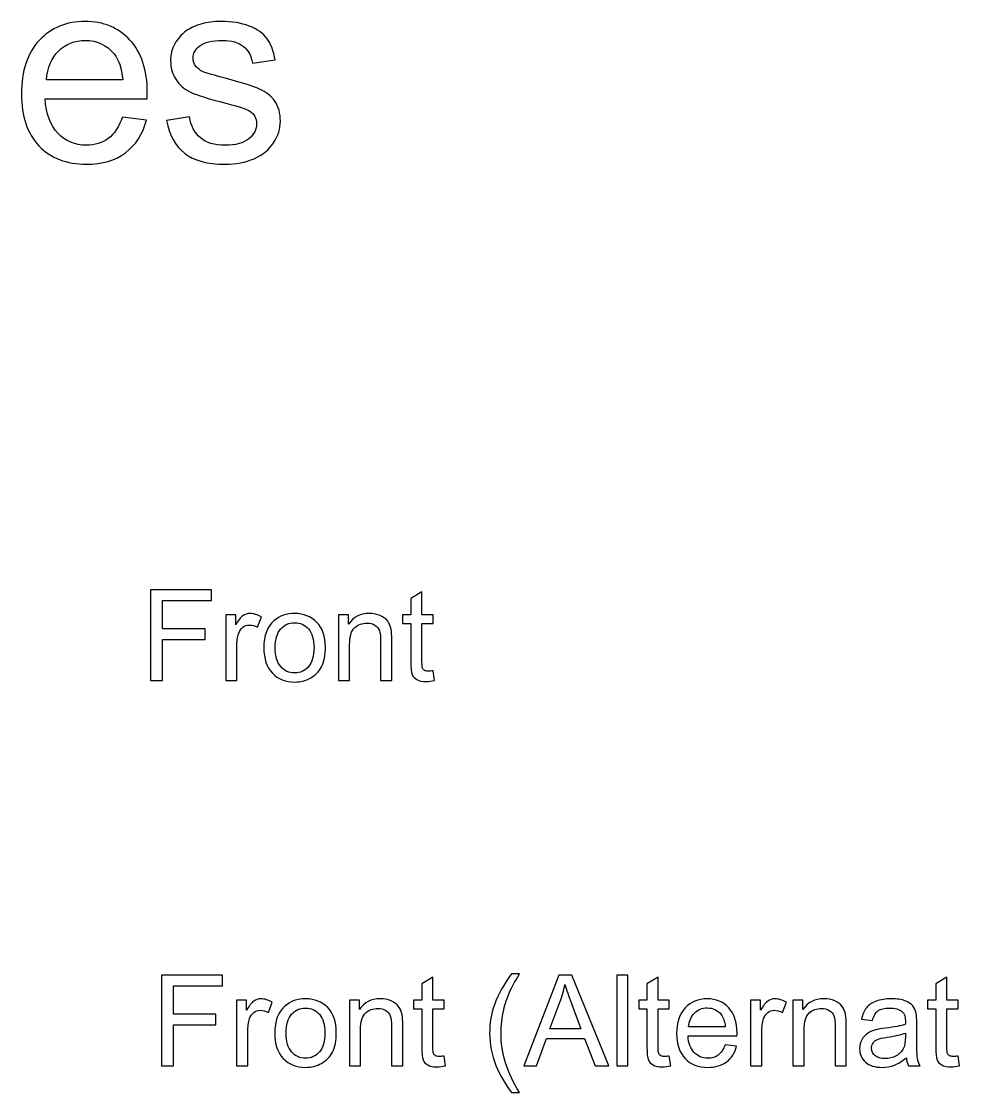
# Model space of a CAD drawing. Header units: centimetres. Extents: x 33 to 211, y -118 to 32.
# Drawn here: x 73.63 to 92.44, y 8.62 to 30.09 of the extents above; entities that cross this region are included whole.
import ezdxf

# ---------------------------------------------------------------- set-up
doc = ezdxf.new("R2010")
doc.units = ezdxf.units.CM
doc.header["$MEASUREMENT"] = 0
doc.layers.add('Layer 1', color=7, linetype='Continuous')

msp = doc.modelspace()

# ---------------------------------------------------------------- linework, layer by layer
at = {"layer": 'Layer 1', "color": 250}
for points, knots in [([(75.65481, 28.17123), (75.65481, 28.17123), (76.13635, 28.10773), (76.13635, 28.10773), (76.06139, 27.82815), (75.92116, 27.61031), (75.71655, 27.45597), (75.51194, 27.30163), (75.25088, 27.22402), (74.9325, 27.22402), (74.5321, 27.22402), (74.2146, 27.34749), (73.98, 27.59444), (73.7454, 27.8405), (73.6281, 28.18711), (73.6281, 28.63249), (73.6281, 29.09286), (73.74628, 29.45093), (73.98353, 29.70493), (74.22077, 29.95981), (74.52857, 30.08682), (74.90692, 30.08682), (75.27293, 30.08682), (75.57191, 29.96246), (75.80386, 29.71287), (76.03581, 29.46328), (76.15223, 29.11227), (76.15223, 28.65983), (76.15223, 28.63249), (76.15135, 28.59104), (76.14958, 28.53636), (76.14958, 28.53636), (74.10435, 28.53636), (74.10435, 28.53636), (74.12199, 28.23561), (74.20666, 28.00454), (74.36012, 27.84491), (74.51269, 27.68528), (74.70407, 27.60502), (74.9325, 27.60502), (75.10271, 27.60502), (75.24823, 27.65), (75.36818, 27.73996), (75.48901, 27.82992), (75.58426, 27.97367), (75.65481, 28.17123)], [0, 0, 0, 0, 0.06666667, 0.06666667, 0.06666667, 0.13333333, 0.13333333, 0.13333333, 0.2, 0.2, 0.2, 0.26666667, 0.26666667, 0.26666667, 0.33333333, 0.33333333, 0.33333333, 0.4, 0.4, 0.4, 0.46666667, 0.46666667, 0.46666667, 0.53333333, 0.53333333, 0.53333333, 0.6, 0.6, 0.6, 0.66666667, 0.66666667, 0.66666667, 0.73333333, 0.73333333, 0.73333333, 0.8, 0.8, 0.8, 0.86666667, 0.86666667, 0.86666667, 0.93333333, 0.93333333, 0.93333333, 1, 1, 1, 1]), ([(76.5394, 28.10244), (76.5394, 28.10244), (76.99978, 28.17652), (76.99978, 28.17652), (77.02535, 27.9922), (77.09767, 27.85108), (77.21585, 27.75231), (77.33403, 27.65441), (77.49984, 27.60502), (77.71151, 27.60502), (77.92582, 27.60502), (78.08457, 27.64824), (78.18864, 27.73555), (78.29183, 27.82198), (78.34386, 27.92429), (78.34386, 28.04158), (78.34386, 28.14654), (78.29712, 28.22944), (78.20451, 28.28941), (78.13925, 28.33086), (77.9805, 28.3829), (77.72826, 28.44728), (77.38783, 28.53283), (77.15235, 28.60691), (77.02006, 28.66953), (76.88865, 28.73303), (76.78899, 28.81946), (76.72108, 28.93059), (76.65317, 29.04083), (76.61878, 29.16342), (76.61878, 29.29747), (76.61878, 29.42006), (76.647, 29.53295), (76.70256, 29.63702), (76.75901, 29.74109), (76.83485, 29.82752), (76.93099, 29.89631), (77.0033, 29.94923), (77.10208, 29.99421), (77.22644, 30.03125), (77.35167, 30.06829), (77.48485, 30.08682), (77.62772, 30.08682), (77.84292, 30.08682), (78.03165, 30.05595), (78.19393, 29.99333), (78.35709, 29.93159), (78.47703, 29.84693), (78.55465, 29.74109), (78.63138, 29.63438), (78.68517, 29.49238), (78.71428, 29.31423), (78.71428, 29.31423), (78.25919, 29.25073), (78.25919, 29.25073), (78.23891, 29.39361), (78.17894, 29.50561), (78.08016, 29.58587), (77.98138, 29.66613), (77.84203, 29.70581), (77.66124, 29.70581), (77.44869, 29.70581), (77.29611, 29.67054), (77.20527, 29.59998), (77.11443, 29.52943), (77.06857, 29.44652), (77.06857, 29.35215), (77.06857, 29.29218), (77.08709, 29.2375), (77.12501, 29.189), (77.16294, 29.13961), (77.22203, 29.09815), (77.30317, 29.06552), (77.34991, 29.04788), (77.48573, 29.0082), (77.71327, 28.94646), (78.04135, 28.85915), (78.27066, 28.78683), (78.40119, 28.73127), (78.53172, 28.6757), (78.63402, 28.59368), (78.7081, 28.48785), (78.78307, 28.38113), (78.82011, 28.24884), (78.82011, 28.09009), (78.82011, 27.93575), (78.77513, 27.79023), (78.68429, 27.65353), (78.59345, 27.51683), (78.46292, 27.41099), (78.29271, 27.33603), (78.12161, 27.26106), (77.92847, 27.22402), (77.71327, 27.22402), (77.35696, 27.22402), (77.08444, 27.29811), (76.89747, 27.44539), (76.7105, 27.59356), (76.59144, 27.81228), (76.5394, 28.10244)], [0, 0, 0, 0, 0.03030303, 0.03030303, 0.03030303, 0.06060606, 0.06060606, 0.06060606, 0.09090909, 0.09090909, 0.09090909, 0.12121212, 0.12121212, 0.12121212, 0.15151515, 0.15151515, 0.15151515, 0.18181818, 0.18181818, 0.18181818, 0.21212121, 0.21212121, 0.21212121, 0.24242424, 0.24242424, 0.24242424, 0.27272727, 0.27272727, 0.27272727, 0.3030303, 0.3030303, 0.3030303, 0.33333333, 0.33333333, 0.33333333, 0.36363636, 0.36363636, 0.36363636, 0.39393939, 0.39393939, 0.39393939, 0.42424242, 0.42424242, 0.42424242, 0.45454545, 0.45454545, 0.45454545, 0.48484848, 0.48484848, 0.48484848, 0.51515152, 0.51515152, 0.51515152, 0.54545455, 0.54545455, 0.54545455, 0.57575758, 0.57575758, 0.57575758, 0.60606061, 0.60606061, 0.60606061, 0.63636364, 0.63636364, 0.63636364, 0.66666667, 0.66666667, 0.66666667, 0.6969697, 0.6969697, 0.6969697, 0.72727273, 0.72727273, 0.72727273, 0.75757576, 0.75757576, 0.75757576, 0.78787879, 0.78787879, 0.78787879, 0.81818182, 0.81818182, 0.81818182, 0.84848485, 0.84848485, 0.84848485, 0.87878788, 0.87878788, 0.87878788, 0.90909091, 0.90909091, 0.90909091, 0.93939394, 0.93939394, 0.93939394, 0.96969697, 0.96969697, 0.96969697, 1, 1, 1, 1]), ([(74.13081, 28.91736), (74.13081, 28.91736), (75.6601, 28.91736), (75.6601, 28.91736), (75.63982, 29.14843), (75.58073, 29.32129), (75.4846, 29.43682), (75.33731, 29.61586), (75.14505, 29.70581), (74.90957, 29.70581), (74.69614, 29.70581), (74.5171, 29.63438), (74.37158, 29.4915), (74.22694, 29.34863), (74.14669, 29.15725), (74.13081, 28.91736)], [0, 0, 0, 0, 0.2, 0.2, 0.2, 0.4, 0.4, 0.4, 0.6, 0.6, 0.6, 0.8, 0.8, 0.8, 1, 1, 1, 1]), ([(76.21512, 16.87489), (76.21512, 16.87489), (76.21512, 18.69353), (76.21512, 18.69353), (76.21512, 18.69353), (77.44194, 18.69353), (77.44194, 18.69353), (77.44194, 18.69353), (77.44194, 18.48017), (77.44194, 18.48017), (77.44194, 18.48017), (76.45642, 18.48017), (76.45642, 18.48017), (76.45642, 18.48017), (76.45642, 17.91375), (76.45642, 17.91375), (76.45642, 17.91375), (77.30986, 17.91375), (77.30986, 17.91375), (77.30986, 17.91375), (77.30986, 17.70039), (77.30986, 17.70039), (77.30986, 17.70039), (76.45642, 17.70039), (76.45642, 17.70039), (76.45642, 17.70039), (76.45642, 16.87489), (76.45642, 16.87489), (76.45642, 16.87489), (76.21512, 16.87489), (76.21512, 16.87489)], [0, 0, 0, 0, 0.1, 0.1, 0.1, 0.2, 0.2, 0.2, 0.3, 0.3, 0.3, 0.4, 0.4, 0.4, 0.5, 0.5, 0.5, 0.6, 0.6, 0.6, 0.7, 0.7, 0.7, 0.8, 0.8, 0.8, 0.9, 0.9, 0.9, 1, 1, 1, 1]), ([(81.88228, 17.07428), (81.88228, 17.07428), (81.91276, 16.87701), (81.91276, 16.87701), (81.85011, 16.86388), (81.7938, 16.85711), (81.7447, 16.85711), (81.66384, 16.85711), (81.60119, 16.86981), (81.55631, 16.89563), (81.51186, 16.92146), (81.48054, 16.9549), (81.46233, 16.99681), (81.44413, 17.03872), (81.43524, 17.12677), (81.43524, 17.26097), (81.43524, 17.26097), (81.43524, 18.02043), (81.43524, 18.02043), (81.43524, 18.02043), (81.27014, 18.02043), (81.27014, 18.02043), (81.27014, 18.02043), (81.27014, 18.19315), (81.27014, 18.19315), (81.27014, 18.19315), (81.43524, 18.19315), (81.43524, 18.19315), (81.43524, 18.19315), (81.43524, 18.51912), (81.43524, 18.51912), (81.43524, 18.51912), (81.65876, 18.65331), (81.65876, 18.65331), (81.65876, 18.65331), (81.65876, 18.19315), (81.65876, 18.19315), (81.65876, 18.19315), (81.88228, 18.19315), (81.88228, 18.19315), (81.88228, 18.19315), (81.88228, 18.02043), (81.88228, 18.02043), (81.88228, 18.02043), (81.65876, 18.02043), (81.65876, 18.02043), (81.65876, 18.02043), (81.65876, 17.24827), (81.65876, 17.24827), (81.65876, 17.18435), (81.66257, 17.14328), (81.67061, 17.12508), (81.67823, 17.10688), (81.69093, 17.09248), (81.70871, 17.08148), (81.72649, 17.07089), (81.75189, 17.06539), (81.78491, 17.06539), (81.80947, 17.06539), (81.84206, 17.06835), (81.88228, 17.07428)], [0, 0, 0, 0, 0.05, 0.05, 0.05, 0.1, 0.1, 0.1, 0.15, 0.15, 0.15, 0.2, 0.2, 0.2, 0.25, 0.25, 0.25, 0.3, 0.3, 0.3, 0.35, 0.35, 0.35, 0.4, 0.4, 0.4, 0.45, 0.45, 0.45, 0.5, 0.5, 0.5, 0.55, 0.55, 0.55, 0.6, 0.6, 0.6, 0.65, 0.65, 0.65, 0.7, 0.7, 0.7, 0.75, 0.75, 0.75, 0.8, 0.8, 0.8, 0.85, 0.85, 0.85, 0.9, 0.9, 0.9, 0.95, 0.95, 0.95, 1, 1, 1, 1]), ([(77.72346, 16.87489), (77.72346, 16.87489), (77.72346, 18.19315), (77.72346, 18.19315), (77.72346, 18.19315), (77.92412, 18.19315), (77.92412, 18.19315), (77.92412, 18.19315), (77.92412, 17.99122), (77.92412, 17.99122), (77.97534, 18.08478), (78.02276, 18.14658), (78.06636, 18.17622), (78.10996, 18.20627), (78.1578, 18.22109), (78.20987, 18.22109), (78.28522, 18.22109), (78.36185, 18.19738), (78.43974, 18.15039), (78.43974, 18.15039), (78.36015, 17.94423), (78.36015, 17.94423), (78.30597, 17.97471), (78.25178, 17.98995), (78.19759, 17.98995), (78.14891, 17.98995), (78.10531, 17.97513), (78.06678, 17.94592), (78.02826, 17.91671), (78.00074, 17.87607), (77.98423, 17.824), (77.95926, 17.74484), (77.94698, 17.65806), (77.94698, 17.56365), (77.94698, 17.56365), (77.94698, 16.87489), (77.94698, 16.87489), (77.94698, 16.87489), (77.72346, 16.87489), (77.72346, 16.87489)], [0, 0, 0, 0, 0.07692308, 0.07692308, 0.07692308, 0.15384615, 0.15384615, 0.15384615, 0.23076923, 0.23076923, 0.23076923, 0.30769231, 0.30769231, 0.30769231, 0.38461538, 0.38461538, 0.38461538, 0.46153846, 0.46153846, 0.46153846, 0.53846154, 0.53846154, 0.53846154, 0.61538462, 0.61538462, 0.61538462, 0.69230769, 0.69230769, 0.69230769, 0.76923077, 0.76923077, 0.76923077, 0.84615385, 0.84615385, 0.84615385, 0.92307692, 0.92307692, 0.92307692, 1, 1, 1, 1]), ([(78.488, 17.53402), (78.488, 17.77744), (78.55573, 17.95778), (78.69162, 18.07504), (78.80465, 18.17241), (78.94308, 18.22109), (79.10607, 18.22109), (79.28683, 18.22109), (79.435, 18.16182), (79.55014, 18.04329), (79.66487, 17.92518), (79.72244, 17.76135), (79.72244, 17.55265), (79.72244, 17.38331), (79.69704, 17.25039), (79.64624, 17.15344), (79.59544, 17.0565), (79.52136, 16.98115), (79.42399, 16.92738), (79.32705, 16.87362), (79.22079, 16.84695), (79.10607, 16.84695), (78.92149, 16.84695), (78.77248, 16.90579), (78.6586, 17.0239), (78.54473, 17.14201), (78.488, 17.31219), (78.488, 17.53402)], [0, 0, 0, 0, 0.11111111, 0.11111111, 0.11111111, 0.22222222, 0.22222222, 0.22222222, 0.33333333, 0.33333333, 0.33333333, 0.44444444, 0.44444444, 0.44444444, 0.55555556, 0.55555556, 0.55555556, 0.66666667, 0.66666667, 0.66666667, 0.77777778, 0.77777778, 0.77777778, 0.88888889, 0.88888889, 0.88888889, 1, 1, 1, 1]), ([(78.7166, 17.5336), (78.7166, 17.36511), (78.75343, 17.23896), (78.82709, 17.15556), (78.90117, 17.07174), (78.99388, 17.02983), (79.10607, 17.02983), (79.21698, 17.02983), (79.30927, 17.07174), (79.38335, 17.15598), (79.45701, 17.24023), (79.49384, 17.3685), (79.49384, 17.54079), (79.49384, 17.70335), (79.45659, 17.82654), (79.3825, 17.90994), (79.30842, 17.99376), (79.21613, 18.03567), (79.10607, 18.03567), (78.99388, 18.03567), (78.90117, 17.99418), (78.82709, 17.91079), (78.75343, 17.82739), (78.7166, 17.70166), (78.7166, 17.5336)], [0, 0, 0, 0, 0.125, 0.125, 0.125, 0.25, 0.25, 0.25, 0.375, 0.375, 0.375, 0.5, 0.5, 0.5, 0.625, 0.625, 0.625, 0.75, 0.75, 0.75, 0.875, 0.875, 0.875, 1, 1, 1, 1]), ([(79.98448, 16.87489), (79.98448, 16.87489), (79.98448, 18.19315), (79.98448, 18.19315), (79.98448, 18.19315), (80.18514, 18.19315), (80.18514, 18.19315), (80.18514, 18.19315), (80.18514, 18.00604), (80.18514, 18.00604), (80.28166, 18.14955), (80.42136, 18.22109), (80.60382, 18.22109), (80.6834, 18.22109), (80.75622, 18.2067), (80.82268, 18.17833), (80.88914, 18.14997), (80.9391, 18.11229), (80.97212, 18.06615), (81.00514, 18.02001), (81.02842, 17.96497), (81.04154, 17.90147), (81.04959, 17.85999), (81.05382, 17.7876), (81.05382, 17.6843), (81.05382, 17.6843), (81.05382, 16.87489), (81.05382, 16.87489), (81.05382, 16.87489), (80.8303, 16.87489), (80.8303, 16.87489), (80.8303, 16.87489), (80.8303, 17.67584), (80.8303, 17.67584), (80.8303, 17.76685), (80.82183, 17.83501), (80.80448, 17.87988), (80.78712, 17.92476), (80.75622, 17.96074), (80.71219, 17.98783), (80.66816, 18.0145), (80.61609, 18.02805), (80.55683, 18.02805), (80.462, 18.02805), (80.3803, 17.99799), (80.31129, 17.93746), (80.24229, 17.87734), (80.208, 17.76262), (80.208, 17.59413), (80.208, 17.59413), (80.208, 16.87489), (80.208, 16.87489), (80.208, 16.87489), (79.98448, 16.87489), (79.98448, 16.87489)], [0, 0, 0, 0, 0.05555556, 0.05555556, 0.05555556, 0.11111111, 0.11111111, 0.11111111, 0.16666667, 0.16666667, 0.16666667, 0.22222222, 0.22222222, 0.22222222, 0.27777778, 0.27777778, 0.27777778, 0.33333333, 0.33333333, 0.33333333, 0.38888889, 0.38888889, 0.38888889, 0.44444444, 0.44444444, 0.44444444, 0.5, 0.5, 0.5, 0.55555556, 0.55555556, 0.55555556, 0.61111111, 0.61111111, 0.61111111, 0.66666667, 0.66666667, 0.66666667, 0.72222222, 0.72222222, 0.72222222, 0.77777778, 0.77777778, 0.77777778, 0.83333333, 0.83333333, 0.83333333, 0.88888889, 0.88888889, 0.88888889, 0.94444444, 0.94444444, 0.94444444, 1, 1, 1, 1]), ([(76.43368, 9.15221), (76.43368, 9.15221), (76.43368, 10.97085), (76.43368, 10.97085), (76.43368, 10.97085), (77.6605, 10.97085), (77.6605, 10.97085), (77.6605, 10.97085), (77.6605, 10.75749), (77.6605, 10.75749), (77.6605, 10.75749), (76.67498, 10.75749), (76.67498, 10.75749), (76.67498, 10.75749), (76.67498, 10.19107), (76.67498, 10.19107), (76.67498, 10.19107), (77.52842, 10.19107), (77.52842, 10.19107), (77.52842, 10.19107), (77.52842, 9.97771), (77.52842, 9.97771), (77.52842, 9.97771), (76.67498, 9.97771), (76.67498, 9.97771), (76.67498, 9.97771), (76.67498, 9.15221), (76.67498, 9.15221), (76.67498, 9.15221), (76.43368, 9.15221), (76.43368, 9.15221)], [0, 0, 0, 0, 0.1, 0.1, 0.1, 0.2, 0.2, 0.2, 0.3, 0.3, 0.3, 0.4, 0.4, 0.4, 0.5, 0.5, 0.5, 0.6, 0.6, 0.6, 0.7, 0.7, 0.7, 0.8, 0.8, 0.8, 0.9, 0.9, 0.9, 1, 1, 1, 1]), ([(83.45382, 8.61881), (83.33105, 8.77417), (83.22691, 8.95578), (83.14182, 9.16406), (83.05673, 9.37234), (83.0144, 9.58824), (83.0144, 9.81134), (83.0144, 10.00819), (83.04615, 10.19657), (83.10965, 10.37649), (83.18416, 10.58562), (83.29888, 10.7939), (83.45382, 11.00133), (83.45382, 11.00133), (83.61384, 11.00133), (83.61384, 11.00133), (83.51393, 10.82946), (83.44747, 10.70669), (83.4153, 10.63303), (83.36492, 10.51915), (83.32513, 10.4002), (83.29634, 10.27616), (83.26078, 10.12164), (83.243, 9.96628), (83.243, 9.81007), (83.243, 9.41256), (83.36661, 9.01547), (83.61384, 8.61881), (83.61384, 8.61881), (83.45382, 8.61881), (83.45382, 8.61881)], [0, 0, 0, 0, 0.1, 0.1, 0.1, 0.2, 0.2, 0.2, 0.3, 0.3, 0.3, 0.4, 0.4, 0.4, 0.5, 0.5, 0.5, 0.6, 0.6, 0.6, 0.7, 0.7, 0.7, 0.8, 0.8, 0.8, 0.9, 0.9, 0.9, 1, 1, 1, 1]), ([(83.70147, 9.15221), (83.70147, 9.15221), (84.39912, 10.97085), (84.39912, 10.97085), (84.39912, 10.97085), (84.66371, 10.97085), (84.66371, 10.97085), (84.66371, 10.97085), (85.40412, 9.15221), (85.40412, 9.15221), (85.40412, 9.15221), (85.13022, 9.15221), (85.13022, 9.15221), (85.13022, 9.15221), (84.91982, 9.70339), (84.91982, 9.70339), (84.91982, 9.70339), (84.15401, 9.70339), (84.15401, 9.70339), (84.15401, 9.70339), (83.95674, 9.15221), (83.95674, 9.15221), (83.95674, 9.15221), (83.70147, 9.15221), (83.70147, 9.15221)], [0, 0, 0, 0, 0.125, 0.125, 0.125, 0.25, 0.25, 0.25, 0.375, 0.375, 0.375, 0.5, 0.5, 0.5, 0.625, 0.625, 0.625, 0.75, 0.75, 0.75, 0.875, 0.875, 0.875, 1, 1, 1, 1]), ([(85.56202, 9.15221), (85.56202, 9.15221), (85.56202, 10.97085), (85.56202, 10.97085), (85.56202, 10.97085), (85.78554, 10.97085), (85.78554, 10.97085), (85.78554, 10.97085), (85.78554, 9.15221), (85.78554, 9.15221), (85.78554, 9.15221), (85.56202, 9.15221), (85.56202, 9.15221)], [0, 0, 0, 0, 0.25, 0.25, 0.25, 0.5, 0.5, 0.5, 0.75, 0.75, 0.75, 1, 1, 1, 1]), ([(82.10084, 9.3516), (82.10084, 9.3516), (82.13132, 9.15433), (82.13132, 9.15433), (82.06867, 9.1412), (82.01236, 9.13443), (81.96326, 9.13443), (81.8824, 9.13443), (81.81975, 9.14713), (81.77487, 9.17295), (81.73042, 9.19878), (81.6991, 9.23222), (81.68089, 9.27413), (81.66269, 9.31604), (81.6538, 9.40409), (81.6538, 9.53829), (81.6538, 9.53829), (81.6538, 10.29775), (81.6538, 10.29775), (81.6538, 10.29775), (81.4887, 10.29775), (81.4887, 10.29775), (81.4887, 10.29775), (81.4887, 10.47047), (81.4887, 10.47047), (81.4887, 10.47047), (81.6538, 10.47047), (81.6538, 10.47047), (81.6538, 10.47047), (81.6538, 10.79644), (81.6538, 10.79644), (81.6538, 10.79644), (81.87732, 10.93063), (81.87732, 10.93063), (81.87732, 10.93063), (81.87732, 10.47047), (81.87732, 10.47047), (81.87732, 10.47047), (82.10084, 10.47047), (82.10084, 10.47047), (82.10084, 10.47047), (82.10084, 10.29775), (82.10084, 10.29775), (82.10084, 10.29775), (81.87732, 10.29775), (81.87732, 10.29775), (81.87732, 10.29775), (81.87732, 9.52559), (81.87732, 9.52559), (81.87732, 9.46167), (81.88113, 9.4206), (81.88917, 9.4024), (81.89679, 9.3842), (81.90949, 9.3698), (81.92727, 9.3588), (81.94505, 9.34821), (81.97045, 9.34271), (82.00347, 9.34271), (82.02803, 9.34271), (82.06062, 9.34567), (82.10084, 9.3516)], [0, 0, 0, 0, 0.05, 0.05, 0.05, 0.1, 0.1, 0.1, 0.15, 0.15, 0.15, 0.2, 0.2, 0.2, 0.25, 0.25, 0.25, 0.3, 0.3, 0.3, 0.35, 0.35, 0.35, 0.4, 0.4, 0.4, 0.45, 0.45, 0.45, 0.5, 0.5, 0.5, 0.55, 0.55, 0.55, 0.6, 0.6, 0.6, 0.65, 0.65, 0.65, 0.7, 0.7, 0.7, 0.75, 0.75, 0.75, 0.8, 0.8, 0.8, 0.85, 0.85, 0.85, 0.9, 0.9, 0.9, 0.95, 0.95, 0.95, 1, 1, 1, 1]), ([(84.22471, 9.89897), (84.22471, 9.89897), (84.84447, 9.89897), (84.84447, 9.89897), (84.84447, 9.89897), (84.65482, 10.40316), (84.65482, 10.40316), (84.59767, 10.55641), (84.55449, 10.68298), (84.52443, 10.78289), (84.49945, 10.66436), (84.46601, 10.54794), (84.4241, 10.43279), (84.4241, 10.43279), (84.22471, 9.89897), (84.22471, 9.89897)], [0, 0, 0, 0, 0.2, 0.2, 0.2, 0.4, 0.4, 0.4, 0.6, 0.6, 0.6, 0.8, 0.8, 0.8, 1, 1, 1, 1]), ([(86.61654, 9.3516), (86.61654, 9.3516), (86.64702, 9.15433), (86.64702, 9.15433), (86.58437, 9.1412), (86.52806, 9.13443), (86.47896, 9.13443), (86.3981, 9.13443), (86.33545, 9.14713), (86.29057, 9.17295), (86.24612, 9.19878), (86.2148, 9.23222), (86.19659, 9.27413), (86.17839, 9.31604), (86.1695, 9.40409), (86.1695, 9.53829), (86.1695, 9.53829), (86.1695, 10.29775), (86.1695, 10.29775), (86.1695, 10.29775), (86.0044, 10.29775), (86.0044, 10.29775), (86.0044, 10.29775), (86.0044, 10.47047), (86.0044, 10.47047), (86.0044, 10.47047), (86.1695, 10.47047), (86.1695, 10.47047), (86.1695, 10.47047), (86.1695, 10.79644), (86.1695, 10.79644), (86.1695, 10.79644), (86.39302, 10.93063), (86.39302, 10.93063), (86.39302, 10.93063), (86.39302, 10.47047), (86.39302, 10.47047), (86.39302, 10.47047), (86.61654, 10.47047), (86.61654, 10.47047), (86.61654, 10.47047), (86.61654, 10.29775), (86.61654, 10.29775), (86.61654, 10.29775), (86.39302, 10.29775), (86.39302, 10.29775), (86.39302, 10.29775), (86.39302, 9.52559), (86.39302, 9.52559), (86.39302, 9.46167), (86.39683, 9.4206), (86.40487, 9.4024), (86.41249, 9.3842), (86.42519, 9.3698), (86.44297, 9.3588), (86.46075, 9.34821), (86.48615, 9.34271), (86.51917, 9.34271), (86.54373, 9.34271), (86.57632, 9.34567), (86.61654, 9.3516)], [0, 0, 0, 0, 0.05, 0.05, 0.05, 0.1, 0.1, 0.1, 0.15, 0.15, 0.15, 0.2, 0.2, 0.2, 0.25, 0.25, 0.25, 0.3, 0.3, 0.3, 0.35, 0.35, 0.35, 0.4, 0.4, 0.4, 0.45, 0.45, 0.45, 0.5, 0.5, 0.5, 0.55, 0.55, 0.55, 0.6, 0.6, 0.6, 0.65, 0.65, 0.65, 0.7, 0.7, 0.7, 0.75, 0.75, 0.75, 0.8, 0.8, 0.8, 0.85, 0.85, 0.85, 0.9, 0.9, 0.9, 0.95, 0.95, 0.95, 1, 1, 1, 1]), ([(92.40604, 9.3516), (92.40604, 9.3516), (92.43652, 9.15433), (92.43652, 9.15433), (92.37387, 9.1412), (92.31756, 9.13443), (92.26846, 9.13443), (92.1876, 9.13443), (92.12495, 9.14713), (92.08007, 9.17295), (92.03562, 9.19878), (92.0043, 9.23222), (91.98609, 9.27413), (91.96789, 9.31604), (91.959, 9.40409), (91.959, 9.53829), (91.959, 9.53829), (91.959, 10.29775), (91.959, 10.29775), (91.959, 10.29775), (91.7939, 10.29775), (91.7939, 10.29775), (91.7939, 10.29775), (91.7939, 10.47047), (91.7939, 10.47047), (91.7939, 10.47047), (91.959, 10.47047), (91.959, 10.47047), (91.959, 10.47047), (91.959, 10.79644), (91.959, 10.79644), (91.959, 10.79644), (92.18252, 10.93063), (92.18252, 10.93063), (92.18252, 10.93063), (92.18252, 10.47047), (92.18252, 10.47047), (92.18252, 10.47047), (92.40604, 10.47047), (92.40604, 10.47047), (92.40604, 10.47047), (92.40604, 10.29775), (92.40604, 10.29775), (92.40604, 10.29775), (92.18252, 10.29775), (92.18252, 10.29775), (92.18252, 10.29775), (92.18252, 9.52559), (92.18252, 9.52559), (92.18252, 9.46167), (92.18633, 9.4206), (92.19437, 9.4024), (92.20199, 9.3842), (92.21469, 9.3698), (92.23247, 9.3588), (92.25025, 9.34821), (92.27565, 9.34271), (92.30867, 9.34271), (92.33323, 9.34271), (92.36582, 9.34567), (92.40604, 9.3516)], [0, 0, 0, 0, 0.05, 0.05, 0.05, 0.1, 0.1, 0.1, 0.15, 0.15, 0.15, 0.2, 0.2, 0.2, 0.25, 0.25, 0.25, 0.3, 0.3, 0.3, 0.35, 0.35, 0.35, 0.4, 0.4, 0.4, 0.45, 0.45, 0.45, 0.5, 0.5, 0.5, 0.55, 0.55, 0.55, 0.6, 0.6, 0.6, 0.65, 0.65, 0.65, 0.7, 0.7, 0.7, 0.75, 0.75, 0.75, 0.8, 0.8, 0.8, 0.85, 0.85, 0.85, 0.9, 0.9, 0.9, 0.95, 0.95, 0.95, 1, 1, 1, 1]), ([(77.94202, 9.15221), (77.94202, 9.15221), (77.94202, 10.47047), (77.94202, 10.47047), (77.94202, 10.47047), (78.14268, 10.47047), (78.14268, 10.47047), (78.14268, 10.47047), (78.14268, 10.26854), (78.14268, 10.26854), (78.1939, 10.3621), (78.24132, 10.4239), (78.28492, 10.45354), (78.32852, 10.48359), (78.37636, 10.49841), (78.42843, 10.49841), (78.50378, 10.49841), (78.58041, 10.4747), (78.6583, 10.42771), (78.6583, 10.42771), (78.57871, 10.22155), (78.57871, 10.22155), (78.52453, 10.25203), (78.47034, 10.26727), (78.41615, 10.26727), (78.36747, 10.26727), (78.32387, 10.25245), (78.28534, 10.22324), (78.24682, 10.19403), (78.2193, 10.15339), (78.20279, 10.10132), (78.17782, 10.02216), (78.16554, 9.93538), (78.16554, 9.84097), (78.16554, 9.84097), (78.16554, 9.15221), (78.16554, 9.15221), (78.16554, 9.15221), (77.94202, 9.15221), (77.94202, 9.15221)], [0, 0, 0, 0, 0.07692308, 0.07692308, 0.07692308, 0.15384615, 0.15384615, 0.15384615, 0.23076923, 0.23076923, 0.23076923, 0.30769231, 0.30769231, 0.30769231, 0.38461538, 0.38461538, 0.38461538, 0.46153846, 0.46153846, 0.46153846, 0.53846154, 0.53846154, 0.53846154, 0.61538462, 0.61538462, 0.61538462, 0.69230769, 0.69230769, 0.69230769, 0.76923077, 0.76923077, 0.76923077, 0.84615385, 0.84615385, 0.84615385, 0.92307692, 0.92307692, 0.92307692, 1, 1, 1, 1]), ([(78.70656, 9.81134), (78.70656, 10.05476), (78.77429, 10.2351), (78.91018, 10.35236), (79.02321, 10.44973), (79.16164, 10.49841), (79.32463, 10.49841), (79.50539, 10.49841), (79.65356, 10.43914), (79.7687, 10.32061), (79.88343, 10.2025), (79.941, 10.03867), (79.941, 9.82997), (79.941, 9.66063), (79.9156, 9.52771), (79.8648, 9.43076), (79.814, 9.33382), (79.73992, 9.25847), (79.64255, 9.2047), (79.54561, 9.15094), (79.43935, 9.12427), (79.32463, 9.12427), (79.14005, 9.12427), (78.99104, 9.18311), (78.87716, 9.30122), (78.76329, 9.41933), (78.70656, 9.58951), (78.70656, 9.81134)], [0, 0, 0, 0, 0.11111111, 0.11111111, 0.11111111, 0.22222222, 0.22222222, 0.22222222, 0.33333333, 0.33333333, 0.33333333, 0.44444444, 0.44444444, 0.44444444, 0.55555556, 0.55555556, 0.55555556, 0.66666667, 0.66666667, 0.66666667, 0.77777778, 0.77777778, 0.77777778, 0.88888889, 0.88888889, 0.88888889, 1, 1, 1, 1]), ([(78.93516, 9.81092), (78.93516, 9.64243), (78.97199, 9.51628), (79.04565, 9.43288), (79.11973, 9.34906), (79.21244, 9.30715), (79.32463, 9.30715), (79.43554, 9.30715), (79.52783, 9.34906), (79.60191, 9.4333), (79.67557, 9.51755), (79.7124, 9.64582), (79.7124, 9.81811), (79.7124, 9.98067), (79.67515, 10.10386), (79.60106, 10.18726), (79.52698, 10.27108), (79.43469, 10.31299), (79.32463, 10.31299), (79.21244, 10.31299), (79.11973, 10.2715), (79.04565, 10.18811), (78.97199, 10.10471), (78.93516, 9.97898), (78.93516, 9.81092)], [0, 0, 0, 0, 0.125, 0.125, 0.125, 0.25, 0.25, 0.25, 0.375, 0.375, 0.375, 0.5, 0.5, 0.5, 0.625, 0.625, 0.625, 0.75, 0.75, 0.75, 0.875, 0.875, 0.875, 1, 1, 1, 1]), ([(80.20304, 9.15221), (80.20304, 9.15221), (80.20304, 10.47047), (80.20304, 10.47047), (80.20304, 10.47047), (80.4037, 10.47047), (80.4037, 10.47047), (80.4037, 10.47047), (80.4037, 10.28336), (80.4037, 10.28336), (80.50022, 10.42687), (80.63992, 10.49841), (80.82238, 10.49841), (80.90196, 10.49841), (80.97478, 10.48402), (81.04124, 10.45565), (81.1077, 10.42729), (81.15766, 10.38961), (81.19068, 10.34347), (81.2237, 10.29733), (81.24698, 10.24229), (81.2601, 10.17879), (81.26815, 10.13731), (81.27238, 10.06492), (81.27238, 9.96162), (81.27238, 9.96162), (81.27238, 9.15221), (81.27238, 9.15221), (81.27238, 9.15221), (81.04886, 9.15221), (81.04886, 9.15221), (81.04886, 9.15221), (81.04886, 9.95316), (81.04886, 9.95316), (81.04886, 10.04417), (81.04039, 10.11233), (81.02304, 10.1572), (81.00568, 10.20208), (80.97478, 10.23806), (80.93075, 10.26515), (80.88672, 10.29182), (80.83465, 10.30537), (80.77539, 10.30537), (80.68056, 10.30537), (80.59886, 10.27531), (80.52985, 10.21478), (80.46085, 10.15466), (80.42656, 10.03994), (80.42656, 9.87145), (80.42656, 9.87145), (80.42656, 9.15221), (80.42656, 9.15221), (80.42656, 9.15221), (80.20304, 9.15221), (80.20304, 9.15221)], [0, 0, 0, 0, 0.05555556, 0.05555556, 0.05555556, 0.11111111, 0.11111111, 0.11111111, 0.16666667, 0.16666667, 0.16666667, 0.22222222, 0.22222222, 0.22222222, 0.27777778, 0.27777778, 0.27777778, 0.33333333, 0.33333333, 0.33333333, 0.38888889, 0.38888889, 0.38888889, 0.44444444, 0.44444444, 0.44444444, 0.5, 0.5, 0.5, 0.55555556, 0.55555556, 0.55555556, 0.61111111, 0.61111111, 0.61111111, 0.66666667, 0.66666667, 0.66666667, 0.72222222, 0.72222222, 0.72222222, 0.77777778, 0.77777778, 0.77777778, 0.83333333, 0.83333333, 0.83333333, 0.88888889, 0.88888889, 0.88888889, 0.94444444, 0.94444444, 0.94444444, 1, 1, 1, 1]), ([(87.73626, 9.57893), (87.73626, 9.57893), (87.9674, 9.54845), (87.9674, 9.54845), (87.93142, 9.41425), (87.86411, 9.30969), (87.76589, 9.23561), (87.66768, 9.16152), (87.54237, 9.12427), (87.38955, 9.12427), (87.19736, 9.12427), (87.04496, 9.18354), (86.93235, 9.30207), (86.81974, 9.42018), (86.76344, 9.58655), (86.76344, 9.80033), (86.76344, 10.02131), (86.82017, 10.19319), (86.93404, 10.31511), (87.04792, 10.43745), (87.19566, 10.49841), (87.37727, 10.49841), (87.55296, 10.49841), (87.69647, 10.43872), (87.8078, 10.31892), (87.91914, 10.19911), (87.97502, 10.03063), (87.97502, 9.81346), (87.97502, 9.80033), (87.9746, 9.78044), (87.97375, 9.75419), (87.97375, 9.75419), (86.99204, 9.75419), (86.99204, 9.75419), (87.00051, 9.60983), (87.04115, 9.49892), (87.11481, 9.4223), (87.18804, 9.34567), (87.27991, 9.30715), (87.38955, 9.30715), (87.47125, 9.30715), (87.5411, 9.32874), (87.59868, 9.37192), (87.65667, 9.4151), (87.70239, 9.4841), (87.73626, 9.57893)], [0, 0, 0, 0, 0.06666667, 0.06666667, 0.06666667, 0.13333333, 0.13333333, 0.13333333, 0.2, 0.2, 0.2, 0.26666667, 0.26666667, 0.26666667, 0.33333333, 0.33333333, 0.33333333, 0.4, 0.4, 0.4, 0.46666667, 0.46666667, 0.46666667, 0.53333333, 0.53333333, 0.53333333, 0.6, 0.6, 0.6, 0.66666667, 0.66666667, 0.66666667, 0.73333333, 0.73333333, 0.73333333, 0.8, 0.8, 0.8, 0.86666667, 0.86666667, 0.86666667, 0.93333333, 0.93333333, 0.93333333, 1, 1, 1, 1]), ([(87.00474, 9.93707), (87.00474, 9.93707), (87.7388, 9.93707), (87.7388, 9.93707), (87.72906, 10.04798), (87.7007, 10.13096), (87.65456, 10.18641), (87.58386, 10.27235), (87.49157, 10.31553), (87.37854, 10.31553), (87.2761, 10.31553), (87.19016, 10.28124), (87.12031, 10.21266), (87.05088, 10.14408), (87.01236, 10.05222), (87.00474, 9.93707)], [0, 0, 0, 0, 0.2, 0.2, 0.2, 0.4, 0.4, 0.4, 0.6, 0.6, 0.6, 0.8, 0.8, 0.8, 1, 1, 1, 1]), ([(88.24722, 9.15221), (88.24722, 9.15221), (88.24722, 10.47047), (88.24722, 10.47047), (88.24722, 10.47047), (88.44788, 10.47047), (88.44788, 10.47047), (88.44788, 10.47047), (88.44788, 10.26854), (88.44788, 10.26854), (88.4991, 10.3621), (88.54652, 10.4239), (88.59012, 10.45354), (88.63372, 10.48359), (88.68156, 10.49841), (88.73363, 10.49841), (88.80898, 10.49841), (88.88561, 10.4747), (88.9635, 10.42771), (88.9635, 10.42771), (88.88391, 10.22155), (88.88391, 10.22155), (88.82973, 10.25203), (88.77554, 10.26727), (88.72135, 10.26727), (88.67267, 10.26727), (88.62907, 10.25245), (88.59054, 10.22324), (88.55202, 10.19403), (88.5245, 10.15339), (88.50799, 10.10132), (88.48302, 10.02216), (88.47074, 9.93538), (88.47074, 9.84097), (88.47074, 9.84097), (88.47074, 9.15221), (88.47074, 9.15221), (88.47074, 9.15221), (88.24722, 9.15221), (88.24722, 9.15221)], [0, 0, 0, 0, 0.07692308, 0.07692308, 0.07692308, 0.15384615, 0.15384615, 0.15384615, 0.23076923, 0.23076923, 0.23076923, 0.30769231, 0.30769231, 0.30769231, 0.38461538, 0.38461538, 0.38461538, 0.46153846, 0.46153846, 0.46153846, 0.53846154, 0.53846154, 0.53846154, 0.61538462, 0.61538462, 0.61538462, 0.69230769, 0.69230769, 0.69230769, 0.76923077, 0.76923077, 0.76923077, 0.84615385, 0.84615385, 0.84615385, 0.92307692, 0.92307692, 0.92307692, 1, 1, 1, 1]), ([(89.09558, 9.15221), (89.09558, 9.15221), (89.09558, 10.47047), (89.09558, 10.47047), (89.09558, 10.47047), (89.29624, 10.47047), (89.29624, 10.47047), (89.29624, 10.47047), (89.29624, 10.28336), (89.29624, 10.28336), (89.39276, 10.42687), (89.53246, 10.49841), (89.71492, 10.49841), (89.7945, 10.49841), (89.86732, 10.48402), (89.93378, 10.45565), (90.00024, 10.42729), (90.0502, 10.38961), (90.08322, 10.34347), (90.11624, 10.29733), (90.13952, 10.24229), (90.15264, 10.17879), (90.16069, 10.13731), (90.16492, 10.06492), (90.16492, 9.96162), (90.16492, 9.96162), (90.16492, 9.15221), (90.16492, 9.15221), (90.16492, 9.15221), (89.9414, 9.15221), (89.9414, 9.15221), (89.9414, 9.15221), (89.9414, 9.95316), (89.9414, 9.95316), (89.9414, 10.04417), (89.93293, 10.11233), (89.91558, 10.1572), (89.89822, 10.20208), (89.86732, 10.23806), (89.82329, 10.26515), (89.77926, 10.29182), (89.72719, 10.30537), (89.66793, 10.30537), (89.5731, 10.30537), (89.4914, 10.27531), (89.42239, 10.21478), (89.35339, 10.15466), (89.3191, 10.03994), (89.3191, 9.87145), (89.3191, 9.87145), (89.3191, 9.15221), (89.3191, 9.15221), (89.3191, 9.15221), (89.09558, 9.15221), (89.09558, 9.15221)], [0, 0, 0, 0, 0.05555556, 0.05555556, 0.05555556, 0.11111111, 0.11111111, 0.11111111, 0.16666667, 0.16666667, 0.16666667, 0.22222222, 0.22222222, 0.22222222, 0.27777778, 0.27777778, 0.27777778, 0.33333333, 0.33333333, 0.33333333, 0.38888889, 0.38888889, 0.38888889, 0.44444444, 0.44444444, 0.44444444, 0.5, 0.5, 0.5, 0.55555556, 0.55555556, 0.55555556, 0.61111111, 0.61111111, 0.61111111, 0.66666667, 0.66666667, 0.66666667, 0.72222222, 0.72222222, 0.72222222, 0.77777778, 0.77777778, 0.77777778, 0.83333333, 0.83333333, 0.83333333, 0.88888889, 0.88888889, 0.88888889, 0.94444444, 0.94444444, 0.94444444, 1, 1, 1, 1]), ([(91.3693, 9.31731), (91.28633, 9.24661), (91.20632, 9.19708), (91.12969, 9.16787), (91.05307, 9.13866), (90.97094, 9.12427), (90.88289, 9.12427), (90.73811, 9.12427), (90.62677, 9.15941), (90.54888, 9.2301), (90.47099, 9.30038), (90.43204, 9.39055), (90.43204, 9.50019), (90.43204, 9.56454), (90.44686, 9.62338), (90.47607, 9.67672), (90.5057, 9.73006), (90.54422, 9.77239), (90.59164, 9.80457), (90.63947, 9.83674), (90.69281, 9.86129), (90.7525, 9.8778), (90.79653, 9.88923), (90.86299, 9.90024), (90.95147, 9.91125), (91.13181, 9.93241), (91.26516, 9.95824), (91.35025, 9.98787), (91.3511, 10.01835), (91.35152, 10.03782), (91.35152, 10.04587), (91.35152, 10.13646), (91.33035, 10.20038), (91.28802, 10.23764), (91.23087, 10.28801), (91.14578, 10.31299), (91.03317, 10.31299), (90.92776, 10.31299), (90.84987, 10.29436), (90.79992, 10.25753), (90.74954, 10.2207), (90.71271, 10.15551), (90.68858, 10.06153), (90.68858, 10.06153), (90.47014, 10.09201), (90.47014, 10.09201), (90.49004, 10.18557), (90.52263, 10.26134), (90.56835, 10.31892), (90.61407, 10.37649), (90.68011, 10.42052), (90.76647, 10.45184), (90.85241, 10.48275), (90.95274, 10.49841), (91.06619, 10.49841), (91.1788, 10.49841), (91.27066, 10.48529), (91.34136, 10.45862), (91.41163, 10.43195), (91.4637, 10.39893), (91.49672, 10.35871), (91.52974, 10.31849), (91.55303, 10.26769), (91.56657, 10.20631), (91.57377, 10.16821), (91.57758, 10.09963), (91.57758, 10.00099), (91.57758, 10.00099), (91.57758, 9.70466), (91.57758, 9.70466), (91.57758, 9.49765), (91.58224, 9.36684), (91.59155, 9.31138), (91.60044, 9.25593), (91.61907, 9.20301), (91.64616, 9.15221), (91.64616, 9.15221), (91.41248, 9.15221), (91.41248, 9.15221), (91.39004, 9.1992), (91.37565, 9.25423), (91.3693, 9.31731)], [0, 0, 0, 0, 0.03703704, 0.03703704, 0.03703704, 0.07407407, 0.07407407, 0.07407407, 0.11111111, 0.11111111, 0.11111111, 0.14814815, 0.14814815, 0.14814815, 0.18518519, 0.18518519, 0.18518519, 0.22222222, 0.22222222, 0.22222222, 0.25925926, 0.25925926, 0.25925926, 0.2962963, 0.2962963, 0.2962963, 0.33333333, 0.33333333, 0.33333333, 0.37037037, 0.37037037, 0.37037037, 0.40740741, 0.40740741, 0.40740741, 0.44444444, 0.44444444, 0.44444444, 0.48148148, 0.48148148, 0.48148148, 0.51851852, 0.51851852, 0.51851852, 0.55555556, 0.55555556, 0.55555556, 0.59259259, 0.59259259, 0.59259259, 0.62962963, 0.62962963, 0.62962963, 0.66666667, 0.66666667, 0.66666667, 0.7037037, 0.7037037, 0.7037037, 0.74074074, 0.74074074, 0.74074074, 0.77777778, 0.77777778, 0.77777778, 0.81481481, 0.81481481, 0.81481481, 0.85185185, 0.85185185, 0.85185185, 0.88888889, 0.88888889, 0.88888889, 0.92592593, 0.92592593, 0.92592593, 0.96296296, 0.96296296, 0.96296296, 1, 1, 1, 1]), ([(91.35152, 9.81261), (91.27024, 9.77959), (91.14832, 9.75165), (90.98576, 9.72879), (90.89347, 9.71567), (90.82828, 9.70085), (90.79018, 9.68434), (90.75208, 9.66783), (90.72287, 9.6437), (90.70213, 9.61237), (90.68138, 9.58062), (90.6708, 9.54549), (90.6708, 9.50654), (90.6708, 9.4477), (90.69324, 9.39817), (90.73853, 9.3588), (90.78383, 9.31943), (90.84987, 9.29953), (90.93665, 9.29953), (91.02259, 9.29953), (91.09921, 9.31816), (91.16652, 9.35583), (91.23341, 9.39309), (91.28294, 9.44431), (91.31427, 9.50908), (91.3384, 9.55946), (91.35025, 9.63354), (91.35025, 9.73133), (91.35025, 9.73133), (91.35152, 9.81261), (91.35152, 9.81261)], [0, 0, 0, 0, 0.1, 0.1, 0.1, 0.2, 0.2, 0.2, 0.3, 0.3, 0.3, 0.4, 0.4, 0.4, 0.5, 0.5, 0.5, 0.6, 0.6, 0.6, 0.7, 0.7, 0.7, 0.8, 0.8, 0.8, 0.9, 0.9, 0.9, 1, 1, 1, 1])]:
    msp.add_open_spline(points, degree=3, knots=knots, dxfattribs=at)

doc.saveas('drawing.dxf')
